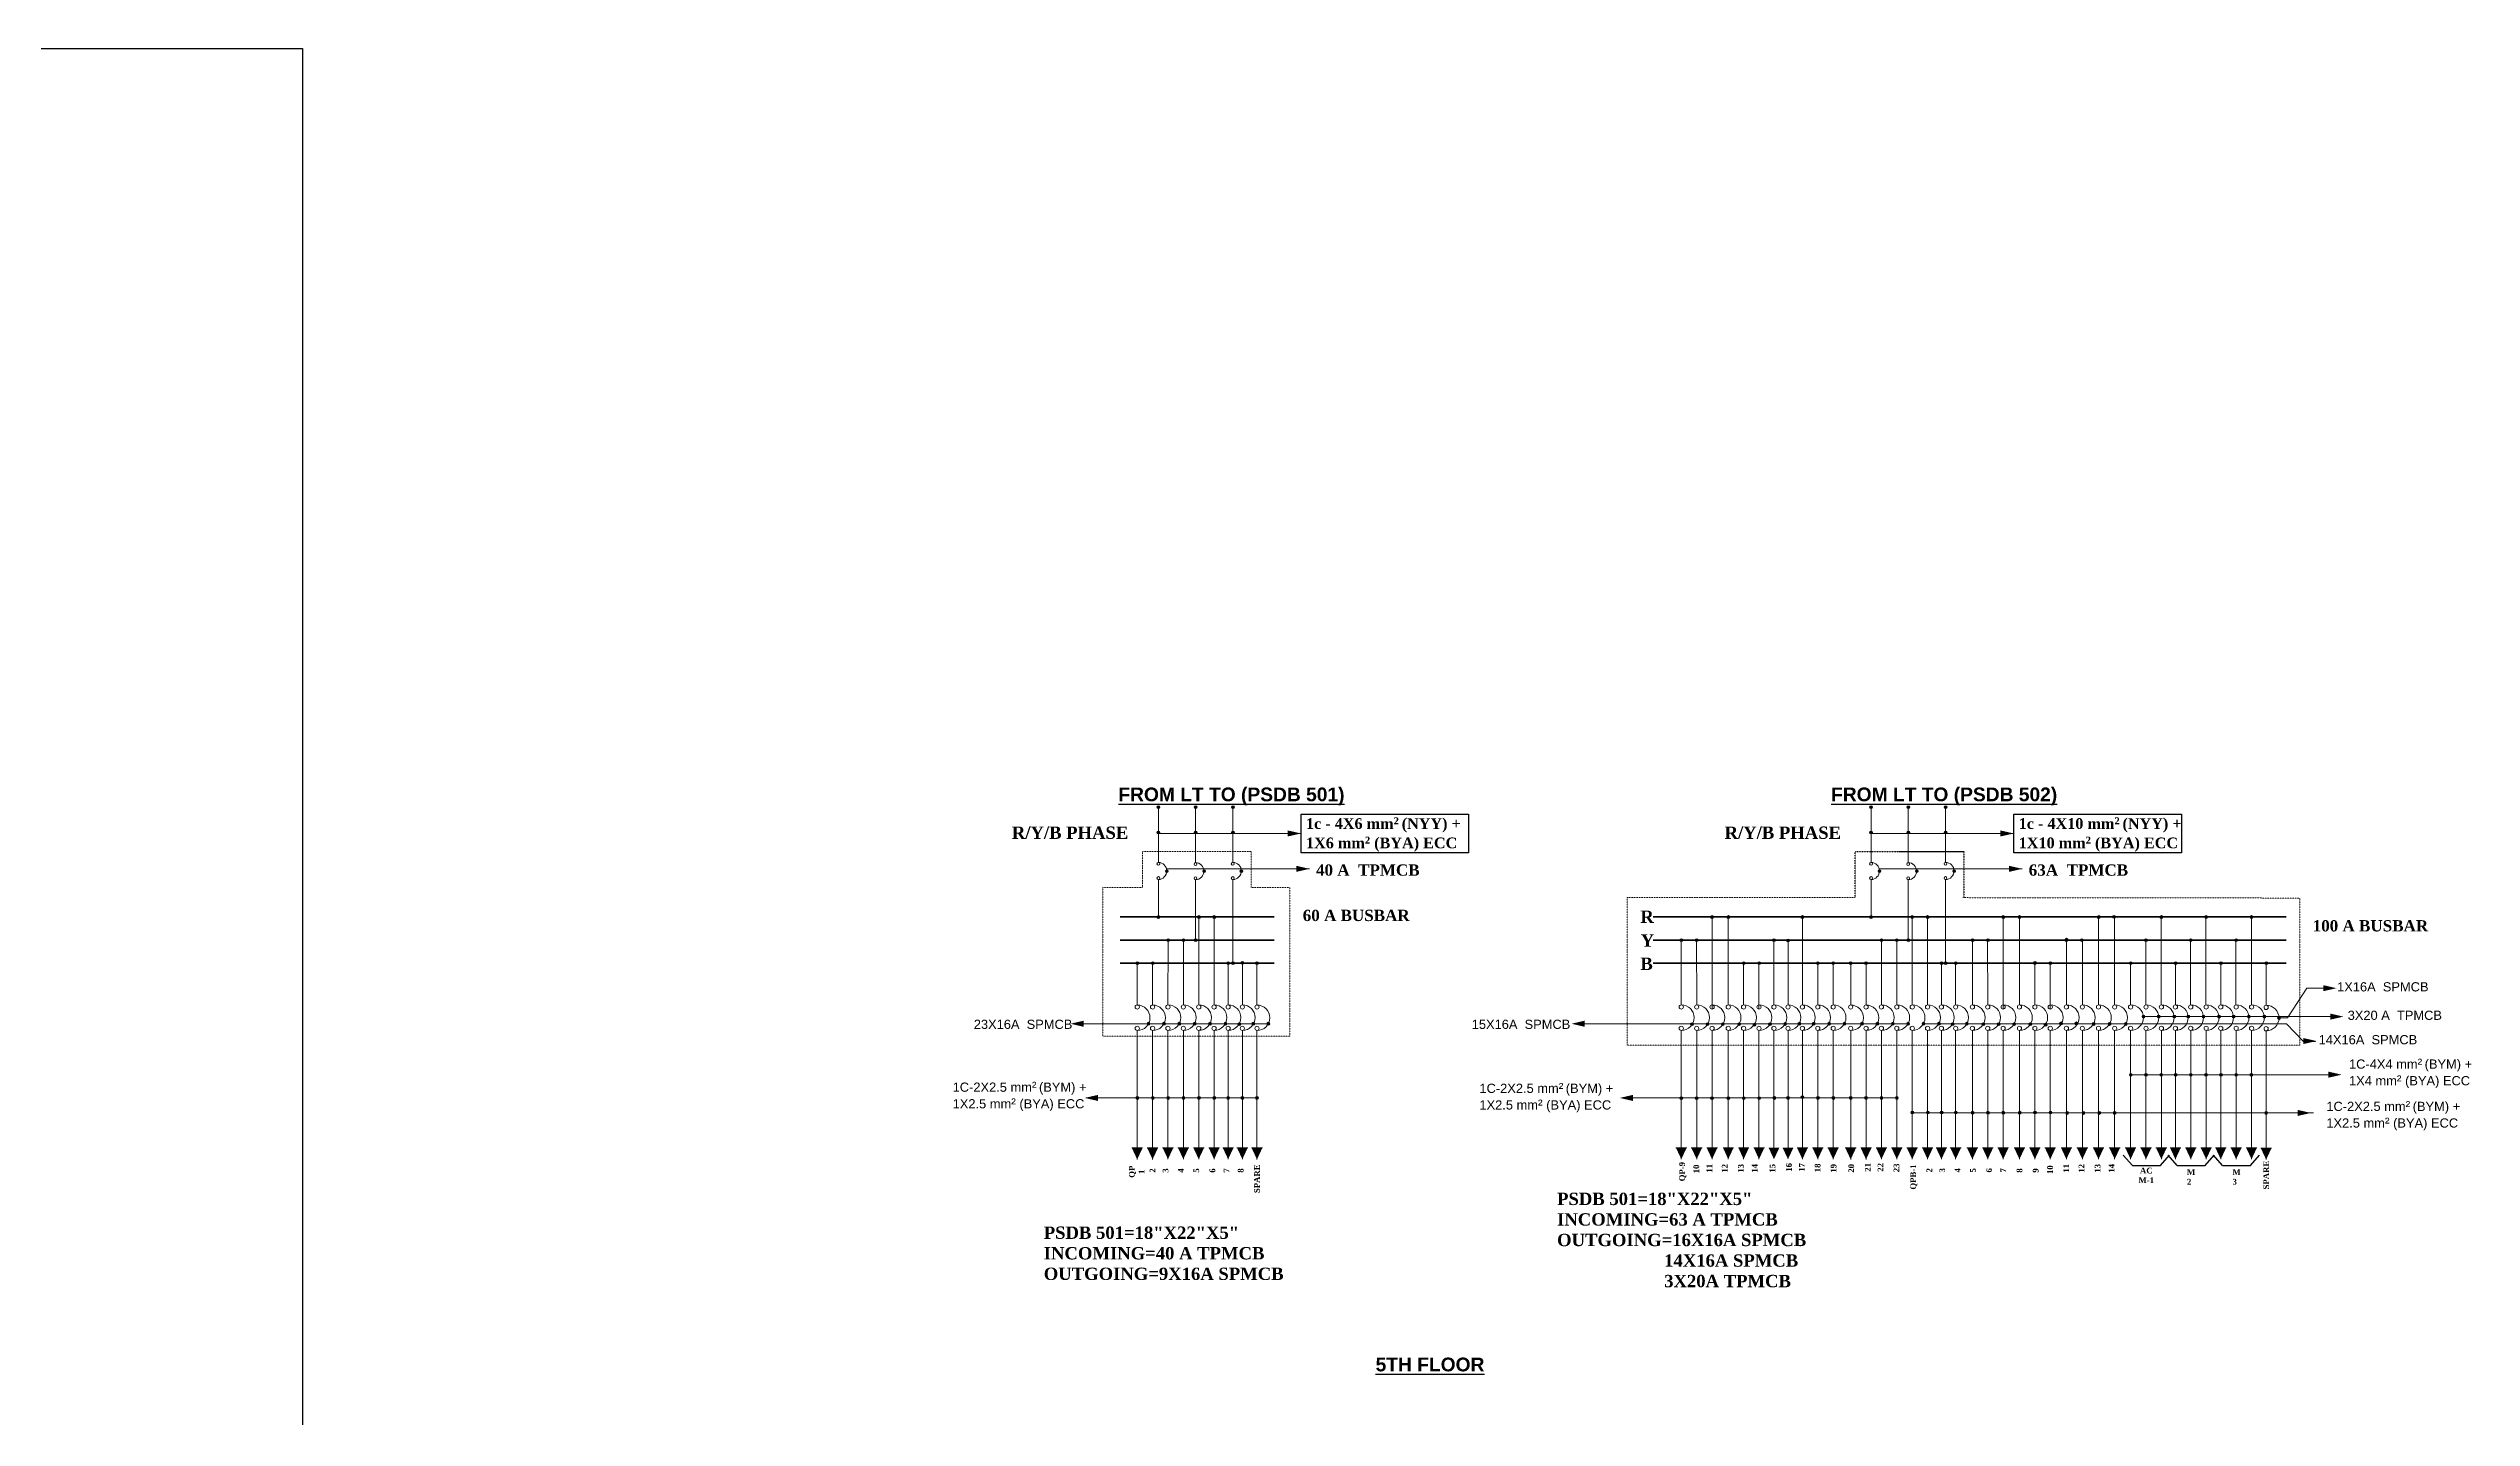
# Model space of a CAD drawing. Header units: inches. Extents: x -12 to 20935469, y -1604 to 24729220.
# Drawn here: x 20826106 to 20827366, y 24652165 to 24652878 of the extents above; entities that cross this region are included whole.
import ezdxf

# ---------------------------------------------------------------- set-up
doc = ezdxf.new("R2010")
doc.units = ezdxf.units.IN
doc.header["$LTSCALE"] = 0.03
doc.header["$MEASUREMENT"] = 0
for name, pattern in [('DASHDOT', [1, 0.5, -0.25, 0, -0.25]), ('DASHDOTX2', [2, 1, -0.5, 0, -0.5]), ('DOT', [0.25, 0, -0.25])]:
    doc.linetypes.add(name, pattern=pattern)
for name, color, linetype in [('AC TEXT', 151, 'DOT'), ('FDB', 5, 'Continuous'), ('GUTLI', 7, 'Continuous'), ('H', 154, 'Continuous'), ('QP TEX', 7, 'Continuous'), ('SSDB TXT', 7, 'Continuous'), ('TEXT', 7, 'Continuous')]:
    doc.layers.add(name, color=color, linetype=linetype)
for name, color, linetype, lineweight in [('CIRCUIT', 7, 'Continuous', 0), ('CKT-CABLE', 3, 'Continuous', 9), ('ELECT', 8, 'Continuous', 0), ('Hatch', 253, 'Continuous', 15), ('Power pts', 6, 'DASHDOTX2', 25), ('SB', 1, 'DASHDOT', 30)]:
    doc.layers.add(name, color=color, linetype=linetype, lineweight=lineweight)
doc.styles.get("Standard").update_dxf_attribs({"font": 'timesbd.ttf'})

# ---------------------------------------------------------------- blocks, each defined once
blk = doc.blocks.new('CIRCUIT')
at = {"layer": 'CIRCUIT'}
h = blk.add_hatch(color=256, dxfattribs=at)
h.dxf.hatch_style = 1
h.paths.add_polyline_path([(-12531.4, -5028.8), (-12534.2, -5028.8), (-12531.4, -5034.8)])
h.paths.add_polyline_path([(-12528.6, -5028.8), (-12531.4, -5028.8), (-12531.4, -5034.8)])
at = {"layer": 'CIRCUIT', "linetype": 'ByBlock', "ltscale": 10}
for p, q in [((-12531.4, -4932.7), (-12531.4, -4954.4)), ((-12531.4, -4967.7), (-12531.4, -5028.8)), ((-12531.4, -5028.8), (-12531.4, -5034.8))]:
    blk.add_line(p, q, dxfattribs=at)
at = {"layer": 'CIRCUIT'}
blk.add_line((-12534.2, -5028.8), (-12528.6, -5028.8), dxfattribs=at)
at = {"layer": 'CIRCUIT', "linetype": 'ByBlock', "ltscale": 10}
for centre in [(-12531.4, -4955.5), (-12531.4, -4966.6)]:
    blk.add_circle(centre, 1.11, dxfattribs=at)
at = {"layer": 'CIRCUIT'}
blk.add_arc((-12531.4, -4961.1), 6.65, 270.0451, 89.9549, dxfattribs=at)
blk = doc.blocks.new('circle')
at = {"layer": 'H'}
h = blk.add_hatch(color=256, dxfattribs=at)
h.dxf.hatch_style = 1
h.paths.add_polyline_path([(20826700.3, 24643785.8, 1), (20826698.8, 24643785.8, 1)])
at = {"layer": 'CIRCUIT'}
blk.add_circle((20826699.6, 24643785.8), 0.744, dxfattribs=at)
blk = doc.blocks.new('PSDB CON')
at = {"layer": 'CIRCUIT'}
for p, q in [((20826882.1, 24643866.2), (20826882.1, 24643837.4)), ((20826901.4, 24643866.2), (20826901.4, 24643837.4)), ((20826920.8, 24643866.2), (20826920.8, 24643837.4)), ((20826882.1, 24643828.5), (20826882.1, 24643809)), ((20826901.4, 24643828.4), (20826901.4, 24643797)), ((20826920.8, 24643828.5), (20826920.8, 24643785))]:
    blk.add_line(p, q, dxfattribs=at)
for centre in [(20826882.1, 24643836.7), (20826882.1, 24643829.3), (20826901.4, 24643836.6), (20826901.4, 24643829.2), (20826920.8, 24643836.7), (20826920.8, 24643829.3)]:
    blk.add_circle(centre, 0.744, dxfattribs=at)
for centre in [(20826882, 24643833), (20826901.3, 24643832.9), (20826920.8, 24643833)]:
    blk.add_arc(centre, 4.47, 270.9281, 89.0719, dxfattribs=at)
at = {"layer": 'Hatch'}
blk.add_circle((20826886.5, 24643832.9), 0.744, dxfattribs=at)
at = {"layer": 'AC TEXT'}
for p in [(182.5, 80.4), (201.9, 80.4), (221.3, 80.4), (182.5, 67.2), (201.9, 67.2), (221.3, 67.2), (186.9, 47.1), (206.3, 47.1), (225.7, 47.1), (182.5, 23.2), (201.9, 11.2), (221.3, -0.8)]:
    blk.add_blockref('circle', p, dxfattribs=at)
blk = doc.blocks.new('A')
at = {"layer": 'Power pts'}
for points in [[(20826820.7, 24664131.2), (20826820.7, 24664155.2), (20826877.2, 24664155.2)], [(20826843.4, 24664155.2), (20826877.2, 24664155.2), (20826877.2, 24664131.2)]]:
    blk.add_lwpolyline(points, dxfattribs=at)
blk = doc.blocks.new('SDB')
at = {"layer": 'CIRCUIT'}
h = blk.add_hatch(color=256, dxfattribs=at)
h.dxf.hatch_style = 1
h.paths.add_polyline_path([(-12942.1, -7596), (-12944.9, -7596), (-12942.1, -7602)])
h.paths.add_polyline_path([(-12939.3, -7596), (-12942.1, -7596), (-12942.1, -7602)])
h = blk.add_hatch(color=256, dxfattribs=at)
h.dxf.hatch_style = 1
h.paths.add_polyline_path([(-12934.1, -7596), (-12936.9, -7596), (-12934.1, -7602)])
h.paths.add_polyline_path([(-12931.3, -7596), (-12934.1, -7596), (-12934.1, -7602)])
h = blk.add_hatch(color=256, dxfattribs=at)
h.dxf.hatch_style = 1
h.paths.add_polyline_path([(-12926.1, -7596), (-12928.9, -7596), (-12926.1, -7602)])
h.paths.add_polyline_path([(-12923.3, -7596), (-12926.1, -7596), (-12926.1, -7602)])
at = {"layer": 'CIRCUIT', "linetype": 'ByBlock', "ltscale": 10}
for p, q in [((-12926.2, -7475.9), (-12926.2, -7521.7)), ((-12934.2, -7488), (-12934.2, -7521.7)), ((-12942.1, -7500), (-12942.1, -7521.7)), ((-12942.1, -7535), (-12942.1, -7596)), ((-12934.1, -7535), (-12934.1, -7596)), ((-12926.1, -7535), (-12926.1, -7596)), ((-12942.1, -7596), (-12942.1, -7602)), ((-12934.1, -7596), (-12934.1, -7602)), ((-12926.1, -7596), (-12926.1, -7602))]:
    blk.add_line(p, q, dxfattribs=at)
at = {"layer": 'CIRCUIT'}
for p, q in [((-12944.9, -7596), (-12939.3, -7596)), ((-12936.9, -7596), (-12931.3, -7596)), ((-12928.9, -7596), (-12923.3, -7596))]:
    blk.add_line(p, q, dxfattribs=at)
at = {"layer": 'CIRCUIT', "linetype": 'ByBlock', "ltscale": 10}
for centre in [(-12942.1, -7522.8), (-12934.1, -7522.8), (-12926.1, -7522.8), (-12942.1, -7533.9), (-12934.1, -7533.9), (-12926.1, -7533.9)]:
    blk.add_circle(centre, 1.11, dxfattribs=at)
at = {"layer": 'CIRCUIT'}
for centre in [(-12942.1, -7528.3), (-12934.1, -7528.3), (-12926.1, -7528.3)]:
    blk.add_arc(centre, 6.65, 270.0451, 89.9549, dxfattribs=at)
blk = doc.blocks.new('AC C')
at = {"layer": 'QP TEX'}
for p, q in [((20826908.8, 24654380.6), (20826904.1, 24654386)), ((20826908.8, 24654380.6), (20826923.4, 24654380.6)), ((20826923.4, 24654380.6), (20826928.1, 24654386))]:
    blk.add_line(p, q, dxfattribs=at)
at = {"layer": 'AC TEXT'}
for p in [(224.3, 10724), (216.3, 10712), (208.4, 10700), (215, 10672.2), (222.9, 10672.2), (231, 10672.2), (208.4, 10641.9), (216.3, 10641.9), (224.2, 10641.9)]:
    blk.add_blockref('circle', p, dxfattribs=at)
at = {"layer": 'GUTLI'}
blk.add_blockref('SDB', (20839850, 24661985.8), dxfattribs=at)

msp = doc.modelspace()

# ---------------------------------------------------------------- hatches: boundary and pattern name
at = {"layer": 'CIRCUIT', "linetype": 'ByBlock', "ltscale": 10}
h = msp.add_hatch(color=256, dxfattribs=at)
h.dxf.hatch_style = 1
h.paths.add_polyline_path([(20826688.4, 24652305.7), (20826685.6, 24652305.7), (20826688.4, 24652299.7)])
h.paths.add_polyline_path([(20826691.2, 24652305.7), (20826688.4, 24652305.7), (20826688.4, 24652299.7)])
h = msp.add_hatch(color=256, dxfattribs=at)
h.dxf.hatch_style = 1
h.paths.add_polyline_path([(20826696.4, 24652305.7), (20826693.6, 24652305.7), (20826696.4, 24652299.7)])
h.paths.add_polyline_path([(20826699.2, 24652305.7), (20826696.4, 24652305.7), (20826696.4, 24652299.7)])
h = msp.add_hatch(color=256, dxfattribs=at)
h.dxf.hatch_style = 1
h.paths.add_polyline_path([(20826704.4, 24652305.7), (20826701.6, 24652305.7), (20826704.4, 24652299.7)])
h.paths.add_polyline_path([(20826707.2, 24652305.7), (20826704.4, 24652305.7), (20826704.4, 24652299.7)])
h = msp.add_hatch(color=256, dxfattribs=at)
h.dxf.hatch_style = 1
h.paths.add_polyline_path([(20826712.4, 24652305.7), (20826709.6, 24652305.7), (20826712.4, 24652299.7)])
h.paths.add_polyline_path([(20826715.2, 24652305.7), (20826712.4, 24652305.7), (20826712.4, 24652299.7)])
h = msp.add_hatch(color=256, dxfattribs=at)
h.dxf.hatch_style = 1
h.paths.add_polyline_path([(20826719.7, 24652305.7), (20826716.9, 24652305.7), (20826719.7, 24652299.7)])
h.paths.add_polyline_path([(20826722.5, 24652305.7), (20826719.7, 24652305.7), (20826719.7, 24652299.7)])
h = msp.add_hatch(color=256, dxfattribs=at)
h.dxf.hatch_style = 1
h.paths.add_polyline_path([(20826727.1, 24652305.7), (20826724.3, 24652305.7), (20826727.1, 24652299.7)])
h.paths.add_polyline_path([(20826729.9, 24652305.7), (20826727.1, 24652305.7), (20826727.1, 24652299.7)])
h = msp.add_hatch(color=256, dxfattribs=at)
h.dxf.hatch_style = 1
h.paths.add_polyline_path([(20826955.4, 24652305.7), (20826952.6, 24652305.7), (20826955.4, 24652299.7)])
h.paths.add_polyline_path([(20826958.2, 24652305.7), (20826955.4, 24652305.7), (20826955.4, 24652299.7)])
h = msp.add_hatch(color=256, dxfattribs=at)
h.dxf.hatch_style = 1
h.paths.add_polyline_path([(20826963.4, 24652305.7), (20826960.6, 24652305.7), (20826963.4, 24652299.7)])
h.paths.add_polyline_path([(20826966.2, 24652305.7), (20826963.4, 24652305.7), (20826963.4, 24652299.7)])
h = msp.add_hatch(color=256, dxfattribs=at)
h.dxf.hatch_style = 1
h.paths.add_polyline_path([(20826971.4, 24652305.7), (20826968.6, 24652305.7), (20826971.4, 24652299.7)])
h.paths.add_polyline_path([(20826974.2, 24652305.7), (20826971.4, 24652305.7), (20826971.4, 24652299.7)])
h = msp.add_hatch(color=256, dxfattribs=at)
h.dxf.hatch_style = 1
h.paths.add_polyline_path([(20826979.8, 24652305.7), (20826977.1, 24652305.7), (20826979.8, 24652299.7)])
h.paths.add_polyline_path([(20826982.6, 24652305.7), (20826979.8, 24652305.7), (20826979.8, 24652299.7)])
h = msp.add_hatch(color=256, dxfattribs=at)
h.dxf.hatch_style = 1
h.paths.add_polyline_path([(20826987.8, 24652305.7), (20826985.1, 24652305.7), (20826987.8, 24652299.7)])
h.paths.add_polyline_path([(20826990.6, 24652305.7), (20826987.8, 24652305.7), (20826987.8, 24652299.7)])
h = msp.add_hatch(color=256, dxfattribs=at)
h.dxf.hatch_style = 1
h.paths.add_polyline_path([(20826995.8, 24652305.7), (20826993.1, 24652305.7), (20826995.8, 24652299.7)])
h.paths.add_polyline_path([(20826998.6, 24652305.7), (20826995.8, 24652305.7), (20826995.8, 24652299.7)])
h = msp.add_hatch(color=256, dxfattribs=at)
h.dxf.hatch_style = 1
h.paths.add_polyline_path([(20827003.6, 24652305.7), (20827000.8, 24652305.7), (20827003.6, 24652299.7)])
h.paths.add_polyline_path([(20827006.4, 24652305.7), (20827003.6, 24652305.7), (20827003.6, 24652299.7)])
h = msp.add_hatch(color=256, dxfattribs=at)
h.dxf.hatch_style = 1
h.paths.add_polyline_path([(20827010.9, 24652305.7), (20827008.1, 24652305.7), (20827010.9, 24652299.7)])
h.paths.add_polyline_path([(20827013.7, 24652305.7), (20827010.9, 24652305.7), (20827010.9, 24652299.7)])
h = msp.add_hatch(color=256, dxfattribs=at)
h.dxf.hatch_style = 1
h.paths.add_polyline_path([(20827018.4, 24652305.7), (20827015.6, 24652305.7), (20827018.4, 24652299.7)])
h.paths.add_polyline_path([(20827021.2, 24652305.7), (20827018.4, 24652305.7), (20827018.4, 24652299.7)])
h = msp.add_hatch(color=256, dxfattribs=at)
h.dxf.hatch_style = 1
h.paths.add_polyline_path([(20827026.4, 24652305.7), (20827023.6, 24652305.7), (20827026.4, 24652299.7)])
h.paths.add_polyline_path([(20827029.2, 24652305.7), (20827026.4, 24652305.7), (20827026.4, 24652299.7)])
h = msp.add_hatch(color=256, dxfattribs=at)
h.dxf.hatch_style = 1
h.paths.add_polyline_path([(20827034.4, 24652305.7), (20827031.6, 24652305.7), (20827034.4, 24652299.7)])
h.paths.add_polyline_path([(20827037.2, 24652305.7), (20827034.4, 24652305.7), (20827034.4, 24652299.7)])
h = msp.add_hatch(color=256, dxfattribs=at)
h.dxf.hatch_style = 1
h.paths.add_polyline_path([(20827059.5, 24652305.7), (20827056.7, 24652305.7), (20827059.5, 24652299.7)])
h.paths.add_polyline_path([(20827062.3, 24652305.7), (20827059.5, 24652305.7), (20827059.5, 24652299.7)])
h = msp.add_hatch(color=256, dxfattribs=at)
h.dxf.hatch_style = 1
h.paths.add_polyline_path([(20827067.5, 24652305.7), (20827064.7, 24652305.7), (20827067.5, 24652299.7)])
h.paths.add_polyline_path([(20827070.3, 24652305.7), (20827067.5, 24652305.7), (20827067.5, 24652299.7)])
h = msp.add_hatch(color=256, dxfattribs=at)
h.dxf.hatch_style = 1
h.paths.add_polyline_path([(20827075.5, 24652305.7), (20827072.7, 24652305.7), (20827075.5, 24652299.7)])
h.paths.add_polyline_path([(20827078.3, 24652305.7), (20827075.5, 24652305.7), (20827075.5, 24652299.7)])
h = msp.add_hatch(color=256, dxfattribs=at)
h.dxf.hatch_style = 1
h.paths.add_polyline_path([(20827083.5, 24652305.7), (20827080.7, 24652305.7), (20827083.5, 24652299.7)])
h.paths.add_polyline_path([(20827086.3, 24652305.7), (20827083.5, 24652305.7), (20827083.5, 24652299.7)])
h = msp.add_hatch(color=256, dxfattribs=at)
h.dxf.hatch_style = 1
h.paths.add_polyline_path([(20827090.7, 24652305.7), (20827087.9, 24652305.7), (20827090.7, 24652299.7)])
h.paths.add_polyline_path([(20827093.5, 24652305.7), (20827090.7, 24652305.7), (20827090.7, 24652299.7)])
h = msp.add_hatch(color=256, dxfattribs=at)
h.dxf.hatch_style = 1
h.paths.add_polyline_path([(20827098.1, 24652305.7), (20827095.3, 24652305.7), (20827098.1, 24652299.7)])
h.paths.add_polyline_path([(20827100.9, 24652305.7), (20827098.1, 24652305.7), (20827098.1, 24652299.7)])
h = msp.add_hatch(color=256, dxfattribs=at)
h.dxf.hatch_style = 1
h.paths.add_polyline_path([(20827106.8, 24652305.7), (20827104, 24652305.7), (20827106.8, 24652299.7)])
h.paths.add_polyline_path([(20827109.6, 24652305.7), (20827106.8, 24652305.7), (20827106.8, 24652299.7)])
h = msp.add_hatch(color=256, dxfattribs=at)
h.dxf.hatch_style = 1
h.paths.add_polyline_path([(20827114.8, 24652305.7), (20827112, 24652305.7), (20827114.8, 24652299.7)])
h.paths.add_polyline_path([(20827117.6, 24652305.7), (20827114.8, 24652305.7), (20827114.8, 24652299.7)])
h = msp.add_hatch(color=256, dxfattribs=at)
h.dxf.hatch_style = 1
h.paths.add_polyline_path([(20827122.8, 24652305.7), (20827120, 24652305.7), (20827122.8, 24652299.7)])
h.paths.add_polyline_path([(20827125.6, 24652305.7), (20827122.8, 24652305.7), (20827122.8, 24652299.7)])
h = msp.add_hatch(color=256, dxfattribs=at)
h.dxf.hatch_style = 1
h.paths.add_polyline_path([(20827131.3, 24652305.7), (20827128.5, 24652305.7), (20827131.3, 24652299.7)])
h.paths.add_polyline_path([(20827134.1, 24652305.7), (20827131.3, 24652305.7), (20827131.3, 24652299.7)])
h = msp.add_hatch(color=256, dxfattribs=at)
h.dxf.hatch_style = 1
h.paths.add_polyline_path([(20827139.3, 24652305.7), (20827136.5, 24652305.7), (20827139.3, 24652299.7)])
h.paths.add_polyline_path([(20827142.1, 24652305.7), (20827139.3, 24652305.7), (20827139.3, 24652299.7)])
h = msp.add_hatch(color=256, dxfattribs=at)
h.dxf.hatch_style = 1
h.paths.add_polyline_path([(20827147.3, 24652305.7), (20827144.5, 24652305.7), (20827147.3, 24652299.7)])
h.paths.add_polyline_path([(20827150.1, 24652305.7), (20827147.3, 24652305.7), (20827147.3, 24652299.7)])
h = msp.add_hatch(color=256, dxfattribs=at)
h.dxf.hatch_style = 1
h.paths.add_polyline_path([(20827155.7, 24652305.7), (20827152.9, 24652305.7), (20827155.7, 24652299.7)])
h.paths.add_polyline_path([(20827158.5, 24652305.7), (20827155.7, 24652305.7), (20827155.7, 24652299.7)])
h = msp.add_hatch(color=256, dxfattribs=at)
h.dxf.hatch_style = 1
h.paths.add_polyline_path([(20827164, 24652305.7), (20827161.2, 24652305.7), (20827164, 24652299.7)])
h.paths.add_polyline_path([(20827166.8, 24652305.7), (20827164, 24652305.7), (20827164, 24652299.7)])
h = msp.add_hatch(color=256, dxfattribs=at)
h.dxf.hatch_style = 1
h.paths.add_polyline_path([(20827172.4, 24652305.7), (20827169.6, 24652305.7), (20827172.4, 24652299.7)])
h.paths.add_polyline_path([(20827175.2, 24652305.7), (20827172.4, 24652305.7), (20827172.4, 24652299.7)])
h = msp.add_hatch(color=256, dxfattribs=at)
h.dxf.hatch_style = 1
h.paths.add_polyline_path([(20827180.8, 24652305.7), (20827178, 24652305.7), (20827180.8, 24652299.7)])
h.paths.add_polyline_path([(20827183.6, 24652305.7), (20827180.8, 24652305.7), (20827180.8, 24652299.7)])
h = msp.add_hatch(color=256, dxfattribs=at)
h.dxf.hatch_style = 1
h.paths.add_polyline_path([(20827259.6, 24652305.5), (20827256.8, 24652305.5), (20827259.6, 24652299.5)])
h.paths.add_polyline_path([(20827262.4, 24652305.5), (20827259.6, 24652305.5), (20827259.6, 24652299.5)])

# ---------------------------------------------------------------- linework, layer by layer
for p, q in [((20826704.4, 24652425.8), (20826704.4, 24652380)), ((20826712.4, 24652425.8), (20826712.4, 24652380)), ((20826971.4, 24652425.8), (20826971.4, 24652377.8)), ((20826979.8, 24652425.8), (20826979.8, 24652380)), ((20827018.4, 24652425.8), (20827018.4, 24652380)), ((20827075.5, 24652425.8), (20827075.5, 24652380)), ((20827083.5, 24652425.8), (20827083.5, 24652380)), ((20827122.8, 24652425.8), (20827122.8, 24652377.8)), ((20827131.3, 24652425.8), (20827131.3, 24652380)), ((20827172.4, 24652425.8), (20827172.4, 24652380)), ((20827180.8, 24652425.8), (20827180.8, 24652380)), ((20826688.5, 24652413.7), (20826688.4, 24652380)), ((20826696.4, 24652413.7), (20826696.4, 24652380)), ((20826696.4, 24652413.7), (20826696.4, 24652380)), ((20826955.4, 24652413.7), (20826955.4, 24652380)), ((20826963.3, 24652413.7), (20826963.4, 24652380)), ((20827003.6, 24652413.7), (20827003.6, 24652380)), ((20827010.9, 24652413.7), (20827010.9, 24652380)), ((20827059.5, 24652413.7), (20827059.5, 24652380)), ((20827067.5, 24652413.7), (20827067.5, 24652380)), ((20827067.5, 24652413.7), (20827067.5, 24652380)), ((20827106.8, 24652413.7), (20827106.8, 24652380)), ((20827114.7, 24652413.7), (20827114.8, 24652380)), ((20827155.7, 24652413.7), (20827155.7, 24652380)), ((20827164, 24652413.7), (20827164, 24652380)), ((20826719.7, 24652401.7), (20826719.7, 24652380)), ((20826727.1, 24652401.7), (20826727.1, 24652380)), ((20826987.8, 24652401), (20826987.8, 24652380)), ((20826995.8, 24652401.8), (20826995.8, 24652377.8)), ((20827026.4, 24652401.7), (20827026.4, 24652380)), ((20827034.4, 24652401.7), (20827034.4, 24652380)), ((20827090.7, 24652401.7), (20827090.7, 24652380)), ((20827098.1, 24652401.7), (20827098.1, 24652380)), ((20827139.3, 24652401), (20827139.3, 24652380)), ((20827147.3, 24652401.8), (20827147.3, 24652377.8)), ((20827259.6, 24652401.5), (20827259.6, 24652379.8)), ((20826680.4, 24652382.2), (20826680.4, 24652380)), ((20827051.5, 24652382.2), (20827051.5, 24652380)), ((20826685.7, 24652373.4), (20826685.7, 24652373.4)), ((20826688.4, 24652366.7), (20826688.4, 24652305.7)), ((20826696.4, 24652366.7), (20826696.4, 24652305.7)), ((20826704.4, 24652366.7), (20826704.4, 24652305.7)), ((20826712.4, 24652366.7), (20826712.4, 24652305.7)), ((20826719.7, 24652366.7), (20826719.7, 24652305.7)), ((20826727.1, 24652366.7), (20826727.1, 24652305.7)), ((20826952.6, 24652373.4), (20826952.6, 24652373.4)), ((20826955.4, 24652366.7), (20826955.4, 24652305.7)), ((20826963.4, 24652366.7), (20826963.4, 24652305.7)), ((20826971.4, 24652366.7), (20826971.4, 24652305.7)), ((20826979.8, 24652366.7), (20826979.8, 24652305.7)), ((20826987.8, 24652366.7), (20826987.8, 24652305.7)), ((20826995.8, 24652366.7), (20826995.8, 24652305.7)), ((20827003.6, 24652366.7), (20827003.6, 24652305.7)), ((20827010.9, 24652366.7), (20827010.9, 24652305.7)), ((20827018.4, 24652366.7), (20827018.4, 24652305.7)), ((20827026.4, 24652366.7), (20827026.4, 24652305.7)), ((20827034.4, 24652366.7), (20827034.4, 24652305.7)), ((20827056.7, 24652373.4), (20827056.7, 24652373.4)), ((20827059.5, 24652366.7), (20827059.5, 24652305.7)), ((20827067.5, 24652366.7), (20827067.5, 24652305.7)), ((20827075.5, 24652366.7), (20827075.5, 24652305.7)), ((20827083.5, 24652366.7), (20827083.5, 24652305.7)), ((20827090.7, 24652366.7), (20827090.7, 24652305.7)), ((20827098.1, 24652366.7), (20827098.1, 24652305.7)), ((20827104, 24652373.4), (20827104, 24652373.4)), ((20827106.8, 24652366.7), (20827106.8, 24652305.7)), ((20827114.8, 24652366.7), (20827114.8, 24652305.7)), ((20827122.8, 24652366.7), (20827122.8, 24652305.7)), ((20827131.3, 24652366.7), (20827131.3, 24652305.7)), ((20827139.3, 24652366.7), (20827139.3, 24652305.7)), ((20827147.3, 24652366.7), (20827147.3, 24652305.7)), ((20827155.7, 24652366.7), (20827155.7, 24652305.7)), ((20827164, 24652366.7), (20827164, 24652305.7)), ((20827172.4, 24652366.7), (20827172.4, 24652305.7)), ((20827180.8, 24652366.7), (20827180.8, 24652305.7)), ((20827259.6, 24652366.5), (20827259.6, 24652305.5)), ((20826695.1, 24652331.4), (20826695.1, 24652331.4)), ((20827066.1, 24652331.4), (20827066.1, 24652331.4)), ((20826685.6, 24652305.7), (20826691.2, 24652305.7)), ((20826688.4, 24652305.7), (20826688.4, 24652299.7)), ((20826693.6, 24652305.7), (20826699.2, 24652305.7)), ((20826696.4, 24652305.7), (20826696.4, 24652299.7)), ((20826701.6, 24652305.7), (20826707.2, 24652305.7)), ((20826704.4, 24652305.7), (20826704.4, 24652299.7)), ((20826709.6, 24652305.7), (20826715.2, 24652305.7)), ((20826712.4, 24652305.7), (20826712.4, 24652299.7)), ((20826716.9, 24652305.7), (20826722.5, 24652305.7)), ((20826719.7, 24652305.7), (20826719.7, 24652299.7)), ((20826724.3, 24652305.7), (20826729.9, 24652305.7)), ((20826727.1, 24652305.7), (20826727.1, 24652299.7)), ((20826952.6, 24652305.7), (20826958.2, 24652305.7)), ((20826955.4, 24652305.7), (20826955.4, 24652299.7)), ((20826960.6, 24652305.7), (20826966.2, 24652305.7)), ((20826963.4, 24652305.7), (20826963.4, 24652299.7)), ((20826968.6, 24652305.7), (20826974.2, 24652305.7)), ((20826971.4, 24652305.7), (20826971.4, 24652299.7)), ((20826971.4, 24652305.7), (20826971.4, 24652299.7)), ((20826977.1, 24652305.7), (20826982.6, 24652305.7)), ((20826979.8, 24652305.7), (20826979.8, 24652299.7)), ((20826985.1, 24652305.7), (20826990.6, 24652305.7)), ((20826987.8, 24652305.7), (20826987.8, 24652299.7)), ((20826993.1, 24652305.7), (20826998.6, 24652305.7)), ((20826995.8, 24652305.7), (20826995.8, 24652299.7)), ((20826995.8, 24652305.7), (20826995.8, 24652299.7)), ((20827015.6, 24652305.7), (20827021.2, 24652305.7)), ((20827018.4, 24652305.7), (20827018.4, 24652299.7)), ((20827023.6, 24652305.7), (20827029.2, 24652305.7)), ((20827026.4, 24652305.7), (20827026.4, 24652299.7)), ((20827031.6, 24652305.7), (20827037.2, 24652305.7)), ((20827034.4, 24652305.7), (20827034.4, 24652299.7)), ((20827056.7, 24652305.7), (20827062.3, 24652305.7)), ((20827059.5, 24652305.7), (20827059.5, 24652299.7)), ((20827064.7, 24652305.7), (20827070.3, 24652305.7)), ((20827067.5, 24652305.7), (20827067.5, 24652299.7)), ((20827072.7, 24652305.7), (20827078.3, 24652305.7)), ((20827075.5, 24652305.7), (20827075.5, 24652299.7)), ((20827080.7, 24652305.7), (20827086.3, 24652305.7)), ((20827083.5, 24652305.7), (20827083.5, 24652299.7)), ((20827087.9, 24652305.7), (20827093.5, 24652305.7)), ((20827090.7, 24652305.7), (20827090.7, 24652299.7)), ((20827095.3, 24652305.7), (20827100.9, 24652305.7)), ((20827098.1, 24652305.7), (20827098.1, 24652299.7)), ((20827104, 24652305.7), (20827109.6, 24652305.7)), ((20827106.8, 24652305.7), (20827106.8, 24652299.7)), ((20827112, 24652305.7), (20827117.6, 24652305.7)), ((20827114.8, 24652305.7), (20827114.8, 24652299.7)), ((20827120, 24652305.7), (20827125.6, 24652305.7)), ((20827122.8, 24652305.7), (20827122.8, 24652299.7)), ((20827122.8, 24652305.7), (20827122.8, 24652299.7)), ((20827128.5, 24652305.7), (20827134.1, 24652305.7)), ((20827131.3, 24652305.7), (20827131.3, 24652299.7)), ((20827136.5, 24652305.7), (20827142.1, 24652305.7)), ((20827139.3, 24652305.7), (20827139.3, 24652299.7)), ((20827144.5, 24652305.7), (20827150.1, 24652305.7)), ((20827147.3, 24652305.7), (20827147.3, 24652299.7)), ((20827147.3, 24652305.7), (20827147.3, 24652299.7)), ((20827152.9, 24652305.7), (20827158.5, 24652305.7)), ((20827155.7, 24652305.7), (20827155.7, 24652299.7)), ((20827161.2, 24652305.7), (20827166.8, 24652305.7)), ((20827164, 24652305.7), (20827164, 24652299.7)), ((20827169.6, 24652305.7), (20827175.2, 24652305.7)), ((20827172.4, 24652305.7), (20827172.4, 24652299.7)), ((20827178, 24652305.7), (20827183.6, 24652305.7)), ((20827180.8, 24652305.7), (20827180.8, 24652299.7)), ((20827256.8, 24652305.5), (20827262.4, 24652305.5)), ((20827259.6, 24652305.5), (20827259.6, 24652299.5))]:
    msp.add_line(p, q, dxfattribs=at)
for centre in [(20826688.4, 24652378.9), (20826696.4, 24652378.9), (20826704.4, 24652378.9), (20826712.4, 24652378.9), (20826719.7, 24652378.9), (20826727.1, 24652378.9), (20826955.4, 24652378.9), (20826963.4, 24652378.9), (20826971.4, 24652378.9), (20826979.8, 24652378.9), (20826987.8, 24652378.9), (20826995.8, 24652378.9), (20827003.6, 24652378.9), (20827010.9, 24652378.9), (20827018.4, 24652378.9), (20827026.4, 24652378.9), (20827034.4, 24652378.9), (20827059.5, 24652378.9), (20827067.5, 24652378.9), (20827075.5, 24652378.9), (20827083.5, 24652378.9), (20827090.7, 24652378.9), (20827098.1, 24652378.9), (20827106.8, 24652378.9), (20827114.8, 24652378.9), (20827122.8, 24652378.9), (20827131.3, 24652378.9), (20827139.3, 24652378.9), (20827147.3, 24652378.9), (20827155.7, 24652378.9), (20827164, 24652378.9), (20827172.4, 24652378.9), (20827180.8, 24652378.9), (20827259.6, 24652378.7), (20826688.4, 24652367.8), (20826696.4, 24652367.8), (20826704.4, 24652367.8), (20826712.4, 24652367.8), (20826719.7, 24652367.8), (20826727.1, 24652367.8), (20826955.4, 24652367.8), (20826963.4, 24652367.8), (20826971.4, 24652367.8), (20826979.8, 24652367.8), (20826987.8, 24652367.8), (20826995.8, 24652367.8), (20827003.6, 24652367.8), (20827010.9, 24652367.8), (20827018.4, 24652367.8), (20827026.4, 24652367.8), (20827034.4, 24652367.8), (20827059.5, 24652367.8), (20827067.5, 24652367.8), (20827075.5, 24652367.8), (20827083.5, 24652367.8), (20827090.7, 24652367.8), (20827098.1, 24652367.8), (20827106.8, 24652367.8), (20827114.8, 24652367.8), (20827122.8, 24652367.8), (20827131.3, 24652367.8), (20827139.3, 24652367.8), (20827147.3, 24652367.8), (20827155.7, 24652367.8), (20827164, 24652367.8), (20827172.4, 24652367.8), (20827180.8, 24652367.8), (20827259.6, 24652367.6)]:
    msp.add_circle(centre, 1.11, dxfattribs=at)
for centre in [(20826688.4, 24652373.4), (20826696.4, 24652373.4), (20826704.4, 24652373.4), (20826712.4, 24652373.4), (20826719.7, 24652373.4), (20826727.1, 24652373.4), (20826955.4, 24652373.4), (20826963.4, 24652373.4), (20826971.4, 24652373.4), (20826979.8, 24652373.4), (20826987.8, 24652373.4), (20826995.8, 24652373.4), (20827003.6, 24652373.4), (20827010.9, 24652373.4), (20827018.4, 24652373.4), (20827026.4, 24652373.4), (20827034.4, 24652373.4), (20827059.5, 24652373.4), (20827067.5, 24652373.4), (20827075.5, 24652373.4), (20827083.5, 24652373.4), (20827090.7, 24652373.4), (20827098.1, 24652373.4), (20827106.8, 24652373.4), (20827114.8, 24652373.4), (20827122.8, 24652373.4), (20827131.3, 24652373.4), (20827139.3, 24652373.4), (20827147.3, 24652373.4), (20827155.7, 24652373.4), (20827164, 24652373.4), (20827172.4, 24652373.4), (20827180.8, 24652373.4), (20827259.6, 24652373.2)]:
    msp.add_arc(centre, 6.65, 270.0451, 89.9549, dxfattribs=at)
at = {"layer": 'CKT-CABLE', "transparency": 33554666}
for p, q in [((20826683.3, 24652469.2), (20826757.6, 24652469.2)), ((20827054, 24652469.2), (20827128.3, 24652469.2)), ((20826687.8, 24652450.8), (20826762, 24652450.8)), ((20827058.5, 24652450.8), (20827132.7, 24652450.8)), ((20827270.7, 24652373.3), (20827280.7, 24652388.7)), ((20827280.7, 24652388.7), (20827289.3, 24652388.7)), ((20827195.8, 24652373.9), (20827297.2, 24652373.9)), ((20826639.3, 24652370.2), (20826739.8, 24652370.2)), ((20826905.1, 24652370.2), (20827073.3, 24652370.2)), ((20827080.6, 24652370.2), (20827270.1, 24652370.1)), ((20827266.2, 24652373.2), (20827270.7, 24652373.3)), ((20827270.1, 24652370.1), (20827278.9, 24652361.2)), ((20827189.2, 24652343.7), (20827296.3, 24652343.7)), ((20826645.9, 24652331.6), (20826704.4, 24652331.6)), ((20826703.3, 24652331.6), (20826734.7, 24652331.6)), ((20826930.2, 24652331.6), (20827067.5, 24652331.6)), ((20827075.5, 24652323.8), (20827284.2, 24652323.8))]:
    msp.add_line(p, q, dxfattribs=at)
at = {"layer": 'CKT-CABLE'}
for points in [[(20826757.6, 24652469.2, 0, 3.14, 0), (20826750.7, 24652469.2, 3.14, 3.14, 0)], [(20827128.3, 24652469.2, 0, 3.14, 0), (20827121.4, 24652469.2, 3.14, 3.14, 0)], [(20826762, 24652450.8, 0, 3.14, 0), (20826755.2, 24652450.8, 3.14, 3.14, 0)], [(20827132.7, 24652450.8, 0, 3.14, 0), (20827125.9, 24652450.8, 3.14, 3.14, 0)], [(20827296.2, 24652388.7, 0, 3.14, 0), (20827289.3, 24652388.7, 3.14, 3.14, 0)], [(20827299.8, 24652373.9, 0, 3.14, 0), (20827293, 24652373.9, 3.14, 3.14, 0)], [(20826637.7, 24652370.2, 0, 3.14, 0), (20826644.5, 24652370.2, 3.14, 3.14, 0)], [(20826898.3, 24652370.2, 0, 3.14, 0), (20826905.1, 24652370.2, 3.14, 3.14, 0)], [(20827285.8, 24652361.2, 0, 3.14, 0), (20827278.9, 24652361.2, 3.14, 3.14, 0)], [(20827298.9, 24652343.7, 0, 3.14, 0), (20827292, 24652343.7, 3.14, 3.14, 0)], [(20826645.1, 24652331.6, 0, 3.14, 0), (20826652, 24652331.6, 3.14, 3.14, 0)], [(20826923.4, 24652331.6, 0, 3.14, 0), (20826930.2, 24652331.6, 3.14, 3.14, 0)], [(20827282.9, 24652323.8, 0, 3.14, 0), (20827276, 24652323.8, 3.14, 3.14, 0)]]:
    msp.add_lwpolyline(points, format="xyseb", dxfattribs=at)
at = {"layer": 'Defpoints'}
msp.add_lwpolyline([(20823799.3, 24652877.6), (20826238.2, 24652877.6), (20826238.2, 24651419.1), (20823799.3, 24651419.1)], close=True, dxfattribs=at)
at = {"layer": 'ELECT', "color": 5, "linetype": 'ByBlock', "lineweight": 35, "ltscale": 10}
for p, q in [((20826663.6, 24652425.8), (20826711.7, 24652425.8)), ((20826711.3, 24652425.8), (20826743.7, 24652425.8)), ((20826940.7, 24652425.8), (20827103.1, 24652425.8)), ((20827041.9, 24652425.8), (20827270, 24652425.8)), ((20826663.6, 24652413.7), (20826712.4, 24652413.7)), ((20826711.3, 24652413.7), (20826743.7, 24652413.7)), ((20826940.7, 24652413.7), (20827103.1, 24652413.7)), ((20827043.9, 24652413.7), (20827270, 24652413.7)), ((20826663.6, 24652401.7), (20826712.4, 24652401.7)), ((20826711.3, 24652401.7), (20826743.7, 24652401.7)), ((20826940.7, 24652401.7), (20827103.1, 24652401.7)), ((20827043.5, 24652401.7), (20827270, 24652401.7))]:
    msp.add_line(p, q, dxfattribs=at)
at = {"layer": 'Power pts', "lineweight": 0}
for points in [[(20826675.1, 24652441), (20826675.2, 24652459.8), (20826731.6, 24652459.8)], [(20826697.8, 24652459.8), (20826731.6, 24652459.8), (20826731.6, 24652441.1)], [(20826715.5, 24652363.7), (20826654.6, 24652363.7), (20826654.6, 24652441.1), (20826675.2, 24652441)], [(20826731.6, 24652441.1), (20826751.8, 24652441.1), (20826751.8, 24652363.7), (20826715.5, 24652363.7)], [(20826991.9, 24652359.1), (20826927.3, 24652359.1), (20826927.3, 24652435.8), (20827045.9, 24652435.8)], [(20827101.9, 24652435.8), (20827277.1, 24652435.6), (20827277.1, 24652359.1), (20826938, 24652359.1)]]:
    msp.add_lwpolyline(points, dxfattribs=at)
at = {"layer": 'QP TEX'}
msp.add_line((20827278.9, 24652361.2), (20827285.2, 24652361.2), dxfattribs=at)
at = {"layer": 'SB', "color": 1, "linetype": 'ByBlock', "lineweight": -2}
for points in [[(20826757.6, 24652479.3), (20826844.8, 24652479.2), (20826844.8, 24652459.2), (20826757.6, 24652459.2)], [(20827128.3, 24652479.3), (20827215.5, 24652479.2), (20827215.5, 24652459.2), (20827128.3, 24652459.2)]]:
    msp.add_lwpolyline(points, close=True, dxfattribs=at)

# ---------------------------------------------------------------- block references
at = {"layer": 'AC TEXT'}
for name, p in [('PSDB CON', (-198.7, 8616.7)), ('PSDB CON', (172, 8616.7)), ('circle', (4.9, 8639.9)), ('circle', (12.9, 8639.9)), ('circle', (271.8, 8639.9)), ('circle', (280.3, 8639.9)), ('circle', (318.8, 8639.9)), ('circle', (375.9, 8639.9)), ('circle', (383.9, 8639.9)), ('circle', (423.3, 8639.9)), ('circle', (431.7, 8639.9)), ('circle', (472.9, 8639.9)), ('circle', (480.9, 8640)), ('circle', (-11.1, 8627.9)), ('circle', (-3.1, 8627.9)), ('circle', (-3.1, 8627.9)), ('circle', (255.8, 8627.9)), ('circle', (263.8, 8627.9)), ('circle', (304, 8627.9)), ('circle', (311.3, 8627.7)), ('circle', (359.9, 8627.9)), ('circle', (367.9, 8627.9)), ('circle', (367.9, 8627.9)), ('circle', (407.3, 8627.9)), ('circle', (415.3, 8627.9)), ('circle', (456.1, 8627.9)), ('circle', (456.2, 8628.1)), ('circle', (464.1, 8627.9)), ('circle', (-27.1, 8615.9)), ('circle', (-19.1, 8615.9)), ('circle', (20.1, 8615.9)), ('circle', (27.5, 8616.1)), ('circle', (35.1, 8615.9)), ('circle', (288.3, 8615.9)), ('circle', (296.3, 8615.9)), ('circle', (326.8, 8615.9)), ('circle', (334.8, 8615.9)), ('circle', (343.9, 8615.9)), ('circle', (351.9, 8615.9)), ('circle', (391.2, 8615.9)), ('circle', (398.6, 8615.9)), ('circle', (439.7, 8615.9)), ('circle', (439.8, 8616.1)), ('circle', (447.7, 8615.9)), ('circle', (489.6, 8615.9)), ('circle', (560.1, 8615.9)), ('circle', (566.7, 8587.4)), ('circle', (-21.3, 8584.4)), ('circle', (-13.3, 8584.4)), ('circle', (-5.3, 8584.4)), ('circle', (2.7, 8584.4)), ('circle', (10.7, 8584.4)), ('circle', (18.7, 8584.4)), ('circle', (25.9, 8584.2)), ('circle', (33.2, 8584.4)), ('circle', (41, 8584.4)), ('circle', (261.4, 8584.2)), ('circle', (269.4, 8584.2)), ('circle', (277.4, 8584.2)), ('circle', (285.9, 8584.2)), ('circle', (293.9, 8583.9)), ('circle', (301.9, 8584.2)), ('circle', (309.8, 8584.3)), ('circle', (317.2, 8584.4)), ('circle', (324.7, 8584.4)), ('circle', (332.7, 8584.4)), ('circle', (340.7, 8584.4)), ('circle', (349.8, 8584.4)), ('circle', (357.8, 8584.4)), ('circle', (365.8, 8584.4)), ('circle', (373.8, 8584.4)), ('circle', (381.8, 8584.4)), ('circle', (389.8, 8584.4)), ('circle', (396.9, 8584.2)), ('circle', (404.3, 8584.4)), ('circle', (412.9, 8584.2)), ('circle', (420.9, 8584.2)), ('circle', (428.9, 8584.2)), ('circle', (437.3, 8584.2)), ('circle', (445.3, 8583.9)), ('circle', (453.3, 8584.6)), ('circle', (461.3, 8584.6)), ('circle', (470.3, 8584.3)), ('circle', (478.6, 8584.3)), ('circle', (487, 8584.3)), ('circle', (-27.1, 8545.8)), ('circle', (-19.1, 8545.8)), ('circle', (-11.1, 8545.8)), ('circle', (-3.1, 8545.8)), ('circle', (4.9, 8545.8)), ('circle', (12.9, 8545.8)), ('circle', (20.1, 8545.8)), ('circle', (27.5, 8545.8)), ('circle', (35.1, 8545.8)), ('circle', (255.8, 8545.7)), ('circle', (263.8, 8545.7)), ('circle', (271.8, 8545.7)), ('circle', (280.3, 8545.7)), ('circle', (288.3, 8545.7)), ('circle', (296.3, 8545.7)), ('circle', (304.2, 8545.8)), ('circle', (311.3, 8545.8)), ('circle', (318.8, 8546.2)), ('circle', (326.9, 8545.8)), ('circle', (334.9, 8545.8)), ('circle', (343.9, 8545.8)), ('circle', (351.9, 8545.8)), ('circle', (359.9, 8545.8)), ('circle', (367.9, 8545.8)), ('circle', (376, 8538.2)), ('circle', (384, 8538.2)), ('circle', (391.2, 8538.2)), ('circle', (398.6, 8538.2)), ('circle', (407.3, 8538.1)), ('circle', (415.3, 8538.1)), ('circle', (423.3, 8538.1)), ('circle', (431.8, 8538.1)), ('circle', (439.8, 8538.2)), ('circle', (447.8, 8538.2)), ('circle', (456.5, 8538)), ('circle', (465, 8538)), ('circle', (473.2, 8538)), ('circle', (481.2, 8538)), ('circle', (560, 8538))]:
    msp.add_blockref(name, p, dxfattribs=at)
at = {"layer": 'CIRCUIT', "linetype": 'ByBlock', "ltscale": 10}
for p in [(20839203.8, 24657334.4), (20839211.8, 24657334.4), (20839266.1, 24657334.4), (20839574.9, 24657334.4), (20839582.9, 24657334.4)]:
    msp.add_blockref('CIRCUIT', p, dxfattribs=at)
at = {"layer": 'QP TEX'}
for p in [(281.2, -2084.1), (304.5, -2084.1), (328.1, -2084.1)]:
    msp.add_blockref('AC C', p, dxfattribs=at)
at = {"layer": 'SSDB TXT'}
msp.add_blockref('A', (225.2, -11695.4), dxfattribs=at)

# ---------------------------------------------------------------- texts
at = {"layer": 'FDB', "color": 3, "char_height": 7.15, "width": 320.294, "attachment_point": 1}
for s, insert in [('{\\fArial|b1|i0|c0|p34;\\LFROM LT TO (PSDB 501)}', (20826662.6, 24652493.1)), ('{\\fArial|b1|i0|c0|p34;\\LFROM LT TO (PSDB 502)}', (20827033.3, 24652493.1)), ('{\\fArial|b1|i0|c0|p34;\\L5TH FLOOR}', (20826796.4, 24652196.5))]:
    msp.add_mtext(s, dxfattribs=dict(at, insert=insert))
at = {"layer": 'TEXT', "color": 0, "char_height": 5.571, "width": 251.33, "attachment_point": 1}
for s, insert in [('1c - 4X6 mm{\\H1.0833x;²\\fMS Shell Dlg 2|b0|i0|c0|p0;\\H0.65385x; }(NYY) +\\P1X6 mm{\\H1.0833x;²} (BYA) ECC', (20826760.2, 24652477.6)), ('1c - 4X10 mm{\\H1.0833x;²\\fMS Shell Dlg 2|b0|i0|c0|p0;\\H0.65385x; }(NYY) +\\P1X10 mm{\\H1.0833x;²} (BYA) ECC', (20827130.9, 24652477.6))]:
    msp.add_mtext(s, dxfattribs=dict(at, insert=insert))
at = {"layer": 'TEXT', "attachment_point": 1}
for s, insert, char_height, width in [('R/Y/B PHASE', (20826607.2, 24652472.8), 6.414, 63786.51), ('R/Y/B PHASE', (20826977.9, 24652472.8), 6.414, 63786.51), ('40 A  TPMCB', (20826765.4, 24652453.1), 5.865, 63786.51), ('63A  TPMCB', (20827136.1, 24652453.1), 5.87, 63786.51), ('60 A BUSBAR', (20826758.5, 24652429.5), 5.865, 63786.51), ('R', (20826934.1, 24652429.1), 6.41, 63786.51), ('100 A BUSBAR', (20827283.8, 24652424.1), 5.865, 63786.51), ('Y', (20826934.3, 24652416.7), 6.41, 63786.51), ('B', (20826934.1, 24652404.6), 6.41, 63786.51), ('{\\fSwis721 Lt BT|b0|i0|c0|p34;1X16A  SPMCB\\P\\H1.00001x;\\C0;\\P\\fArial|b0|i0|c0|p34;\\H0.8571x;\\C256;          }', (20827296.5, 24652391.8), 4.786, 76.393), ('{\\fSwis721 Lt BT|b0|i0|c0|p34;3X20 A  TPMCB\\P\\H1.00001x;\\C0;\\P\\fArial|b0|i0|c0|p34;\\H0.8571x;\\C256;          }', (20827302, 24652377), 4.786, 76.393), ('{\\fSwis721 Lt BT|b0|i0|c0|p34;23X16A  SPMCB\\P\\H1.00001x;\\C0;\\P\\fArial|b0|i0|c0|p34;\\H0.8571x;\\C256;          }', (20826587.4, 24652372.3), 4.786, 76.393), ('{\\fSwis721 Lt BT|b0|i0|c0|p34;15X16A  SPMCB\\P\\H1.00001x;\\C0;\\P\\fArial|b0|i0|c0|p34;\\H0.8571x;\\C256;          }', (20826846.4, 24652372.3), 4.786, 76.393), ('{\\fSwis721 Lt BT|b0|i0|c0|p34;14X16A  SPMCB\\P\\H1.00001x;\\C0;\\P\\fArial|b0|i0|c0|p34;\\H0.8571x;\\C256;          }', (20827286.9, 24652364.3), 4.786, 76.393), ('{\\fSwis721 Lt BT|b0|i0|c0|p34;\\C0;1C-4X4 mm\\H1.0833x;²\\fMS Shell Dlg 2|b0|i0|c0|p0;\\H0.65385x; \\fSwis721 Lt BT|b0|i0|c0|p34;\\H1.4118x;(BYM) +\\P1X4 mm\\H1.0833x;²\\H0.92311x; (BYA) ECC\\P\\fArial|b0|i0|c0|p34;\\H0.8571x;\\C256;          }', (20827302.7, 24652352), 4.7862, 76.393), ('{\\fSwis721 Lt BT|b0|i0|c0|p34;\\C0;1C-2X2.5 mm\\H1.0833x;²\\fMS Shell Dlg 2|b0|i0|c0|p0;\\H0.65385x; \\fSwis721 Lt BT|b0|i0|c0|p34;\\H1.4118x;(BYM) +\\P1X2.5 mm\\H1.0833x;²\\H0.92311x; (BYA) ECC\\P\\fArial|b0|i0|c0|p34;\\H0.8571x;\\C256;          }', (20826576.4, 24652340), 4.7862, 76.393), ('{\\fSwis721 Lt BT|b0|i0|c0|p34;\\C0;1C-2X2.5 mm\\H1.0833x;²\\fMS Shell Dlg 2|b0|i0|c0|p0;\\H0.65385x; \\fSwis721 Lt BT|b0|i0|c0|p34;\\H1.4118x;(BYM) +\\P1X2.5 mm\\H1.0833x;²\\H0.92311x; (BYA) ECC\\P\\fArial|b0|i0|c0|p34;\\H0.8571x;\\C256;          }', (20826850.4, 24652339.4), 4.7862, 76.393), ('{\\fSwis721 Lt BT|b0|i0|c0|p34;\\C0;1C-2X2.5 mm\\H1.0833x;²\\fMS Shell Dlg 2|b0|i0|c0|p0;\\H0.65385x; \\fSwis721 Lt BT|b0|i0|c0|p34;\\H1.4118x;(BYM) +\\P1X2.5 mm\\H1.0833x;²\\H0.92311x; (BYA) ECC\\P\\fArial|b0|i0|c0|p34;\\H0.8571x;\\C256;          }', (20827290.9, 24652330), 4.7862, 76.393), ('\\pxqc;AC\\PM-1{\\H0.8571x;    }', (20827190.5, 24652295.3), 3, 13.494), ('M\\P2{\\H0.8571x;         }', (20827218.4, 24652294.5), 3, 6.61), ('M\\P3{\\H0.8571x;         }', (20827242.1, 24652294.5), 3, 6.61), ('PSDB 501=18"X22"X5"\\PINCOMING=63 A TPMCB\\POUTGOING=16X16A SPMCB\\P                       14X16A SPMCB\\P                       3X20A TPMCB\\P\\P\\P                                                 ', (20826890.8, 24652282.3), 6.414, 63786.51), ('PSDB 501=18"X22"X5"\\PINCOMING=40 A TPMCB\\POUTGOING=9X16A SPMCB\\P                     \\P                      \\P\\P                                                 ', (20826623.8, 24652264.7), 6.414, 63786.51)]:
    msp.add_mtext(s, dxfattribs=dict(at, insert=insert, char_height=char_height, width=width))
at = {"layer": 'TEXT', "char_height": 3, "width": 6.61, "attachment_point": 1, "rotation": 90}
for s, insert in [('QP-9', (20826954.3, 24652288.2)), ('SPARE{\\H0.8571x;          }', (20827258.1, 24652284)), ('\\pxqc;QP 1\\P{\\H0.8571x;        }', (20826668.1, 24652289.9)), ('2', (20826678.9, 24652292.7)), ('3', (20826685.6, 24652292.7)), ('4', (20826693.6, 24652292.7)), ('5', (20826701.6, 24652292.7)), ('6', (20826710, 24652292.7)), ('7', (20826717.3, 24652292.7)), ('8', (20826724.7, 24652292.7)), ('SPARE ', (20826733.2, 24652282.1)), ('10', (20826961.7, 24652292.4)), ('11', (20826968.5, 24652292.7)), ('12', (20826976.5, 24652292.7)), ('13', (20826984.9, 24652292.7)), ('14', (20826992.1, 24652292.7)), ('15', (20827001.3, 24652292.7)), ('16', (20827009.9, 24652293.2)), ('17', (20827016.6, 24652293.2)), ('\\pxqc;18\\P{\\H0.8571x;        }', (20827024.8, 24652291.9)), ('19', (20827033.1, 24652292.7)), ('20', (20827042.3, 24652292.7)), ('21', (20827050.9, 24652293.2)), ('22', (20827057.5, 24652293.2)), ('\\pxqc;23\\P{\\H0.8571x;        }', (20827065.8, 24652291.9)), ('QPB-1', (20827074.5, 24652283.9)), ('2', (20827082.9, 24652292.8)), ('3', (20827089.6, 24652292.8)), ('4', (20827097.6, 24652292.8)), ('5', (20827105.6, 24652292.8)), ('6', (20827114, 24652292.8)), ('7', (20827121.3, 24652292.8)), ('8', (20827129.8, 24652292.7)), ('9', (20827138.2, 24652292.7)), ('10', (20827145.7, 24652292)), ('11', (20827154.1, 24652292.7)), ('12', (20827162.1, 24652292.7)), ('13', (20827170.4, 24652292.7)), ('14', (20827177.7, 24652292.7))]:
    msp.add_mtext(s, dxfattribs=dict(at, insert=insert))

doc.saveas('drawing.dxf')
